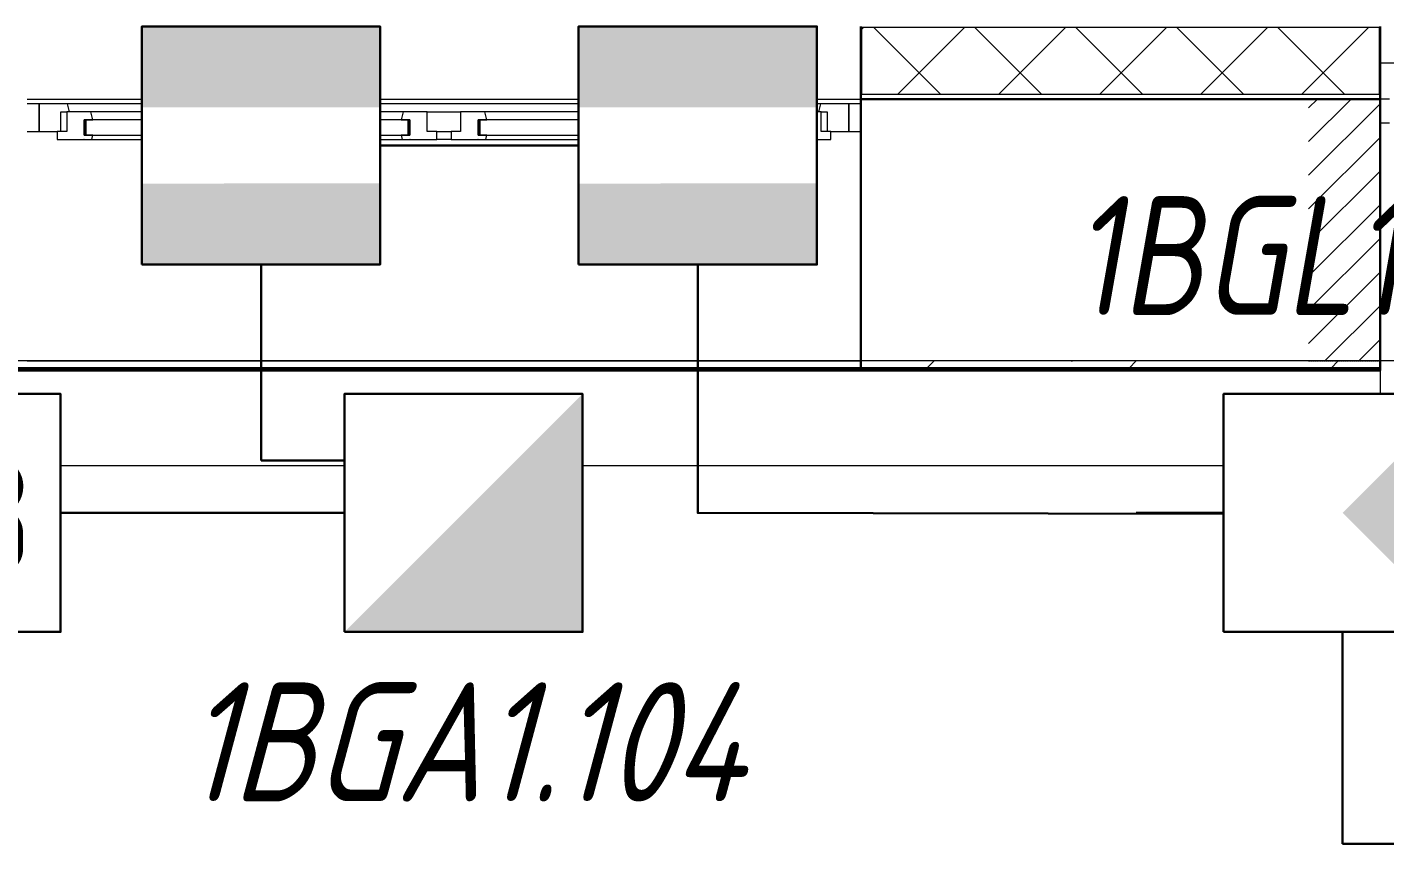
# Model space of a CAD drawing. Header units: millimetres. Extents: x -259793 to 1187961, y -549744 to 43070.
# Drawn here: x -57751 to -54901, y 25842 to 27557 of the extents above; entities that cross this region are included whole.
import ezdxf
from ezdxf.enums import TextEntityAlignment as Align

# ---------------------------------------------------------------- set-up
doc = ezdxf.new("R2010")
doc.units = ezdxf.units.MM
doc.linetypes.add('ADSK_Линия сетки', pattern=[25, 20, -2.5, 0, -2.5])
doc.linetypes.add('ADSK_Штриховая_ш2 п1_5', pattern=[4.5, 3, -1.5])
for name, color, linetype, lineweight in [('_ Окна', 7, 'Continuous', 9), ('RC-Извещатели_охранные', 5, 'Continuous', 30), ('RC-Линии_связи-Адресные', 5, 'Continuous', 30), ('RC-Прочее_оборудование', 5, 'Continuous', 30), ('Двери', 252, 'Continuous', 9), ('Лестницы', 252, 'Continuous', 9), ('лс', 5, 'Continuous', 30), ('Ограждение', 252, 'Continuous', 9), ('Окна', 252, 'Continuous', 9), ('Оси', 252, 'Continuous', 9), ('Стены внутренние', 7, 'Continuous', 18), ('Стены наружные', 7, 'Continuous', 18), ('Стены штриховка', 7, 'Continuous', 9)]:
    doc.layers.add(name, color=color, linetype=linetype, lineweight=lineweight)
doc.layers.add('RC-Позиционные_обозначения', color=7, linetype='Continuous')
doc.styles.add('ISOCPEUR', font='isocpeur.ttf', dxfattribs={"width": 0.9, "height": 350})
doc.styles.add('RubezhCAD', font='', dxfattribs={"oblique": 10})
doc.styles.get("Standard").update_dxf_attribs({"font": ''})
doc.styles.get('RubezhCAD').set_extended_font_data('GOST type A')
doc.styles.get('Standard').set_extended_font_data('GOST type B')

# ---------------------------------------------------------------- blocks, each defined once
blk = doc.blocks.new('RC-UGO-IOZ-02')
at = {"layer": 'RC-Извещатели_охранные'}
blk.add_attdef('PSTN', text='', height=2.5, dxfattribs=at).set_placement((0.977, 2.603), align=Align.BOTTOM_LEFT)
blk.add_wipeout([(2.5, -2.5), (2.5, 2.5), (-2.5, 2.5), (-2.5, -2.5)]).dxf.layer = 'RC-Извещатели_охранные'
blk.add_wipeout([(-2.5, -2.5), (-2.5, 2.5), (2.5, 2.5), (2.5, -2.5)]).dxf.layer = 'RC-Извещатели_охранные'
h = blk.add_hatch(color=256, dxfattribs=at)
h.dxf.hatch_style = 1
h.paths.add_polyline_path([(2.5, -2.5), (2.5, 2.5), (0, 0), (-2.5, -2.5)])
blk.add_lwpolyline([(-2.5, -2.5), (2.5, -2.5), (2.5, 2.5), (-2.5, 2.5)], close=True, dxfattribs=at)
blk = doc.blocks.new('RC-UGO-IOM-02')
at = {"layer": 'RC-Извещатели_охранные'}
blk.add_point((0, 0), dxfattribs=at)
blk.add_attdef('PSTN', text='', height=2.5, dxfattribs=at).set_placement((0.977, 2.603), align=Align.BOTTOM_LEFT)
blk.add_wipeout([(2.5, -2.5), (2.5, 2.5), (-2.5, 2.5), (-2.5, -2.5)]).dxf.layer = 'RC-Извещатели_охранные'
blk.add_wipeout([(-2.5, -2.5), (-2.5, 2.5), (2.5, 2.5), (2.5, -2.5)]).dxf.layer = 'RC-Извещатели_охранные'
h = blk.add_hatch(color=256, dxfattribs=at)
h.dxf.hatch_style = 1
h.paths.add_polyline_path([(2.5, 0.8), (2.5, 2.506), (-2.5, 2.499), (-2.5, 0.8)])
h = blk.add_hatch(color=256, dxfattribs=at)
h.dxf.hatch_style = 1
h.paths.add_polyline_path([(2.5, -2.5), (2.5, -0.794), (-2.5, -0.801), (-2.5, -2.5)])
blk.add_lwpolyline([(-2.5, -2.5), (2.5, -2.5), (2.5, 2.5), (-2.5, 2.5)], close=True, dxfattribs=at)
blk = doc.blocks.new('RC-UGO-IZ-01')
at = {"layer": 'RC-Прочее_оборудование'}
blk.add_point((2.5, 0), dxfattribs=at)
blk.add_attdef('PSTN', text='', height=2.5, dxfattribs=at).set_placement((5.664, 2.581), align=Align.BOTTOM_CENTER)
blk.add_wipeout([(2.493, -2.499), (-2.493, -2.499), (-2.493, 2.499), (2.493, 2.499)]).dxf.layer = 'RC-Прочее_оборудование'
blk.add_wipeout([(-2.493, -2.499), (-2.493, 2.499), (2.493, 2.499), (2.493, -2.499)]).dxf.layer = 'RC-Прочее_оборудование'
blk.add_lwpolyline([(-2.493, 2.499), (2.493, 2.499), (2.493, -2.499), (-2.493, -2.499), (-2.493, 2.499)], close=True, dxfattribs=at)
blk.add_lwpolyline([(-2.493, 2.499), (-2.487, 2.499)], dxfattribs=at)
blk.add_lwpolyline([(-2.493, 2.499), (-2.487, 2.499)], dxfattribs=at)
at = {"layer": 'RC-Прочее_оборудование', "ltscale": 100, "style": 'ISOCPEUR', "width": 0.9}
blk.add_text('ИЗ', height=2.5, dxfattribs=at).set_placement((0.145, -0.085), align=Align.MIDDLE)
blk = doc.blocks.new('RC-UGO-IOPPA-01')
at = {"layer": 'RC-Извещатели_охранные'}
blk.add_attdef('PSTN', text='', height=2.5, dxfattribs=at).set_placement((0.977, 2.603), align=Align.BOTTOM_LEFT)
blk.add_wipeout([(2.5, -2.5), (2.5, 2.5), (-2.5, 2.5), (-2.5, -2.5)]).dxf.layer = 'RC-Извещатели_охранные'
blk.add_wipeout([(-2.5, -2.5), (-2.5, 2.5), (2.5, 2.5), (2.5, -2.5)]).dxf.layer = 'RC-Извещатели_охранные'
h = blk.add_hatch(color=256, dxfattribs=at)
h.dxf.hatch_style = 1
h.paths.add_polyline_path([(2.5, -2.5), (2.5, 2.5), (0, 0)])
blk.add_lwpolyline([(-2.5, -2.5), (2.5, -2.5), (2.5, 2.5), (-2.5, 2.5)], close=True, dxfattribs=at)
blk = doc.blocks.new('1 этаж')
at = {"layer": 'Двери', "lineweight": 18, "true_color": 0x636466}
h = blk.add_hatch(dxfattribs=at)
h.set_pattern_fill('FP_2', color=251, style=0, pattern_type=2)
h.set_pattern_definition([(45, (-54185.8, 27131.27), (-35.3553, 35.3553), [])])
h.paths.add_polyline_path([(-53060.8, 26856.3), (-53060.8, 27406.3), (-53210.8, 27406.3), (-53210.8, 26856.3), (-53133.8, 26856.3)])
h.paths.add_polyline_path([(-54910.8, 26856.3), (-54910.8, 27406.3), (-55060.8, 27406.3), (-55060.8, 26856.3)])
at = {"layer": '_ Окна', "color": 251, "true_color": 0x636466}
for p, q in [((-57725.8, 27396.3), (-57750.8, 27396.3)), ((-57725.8, 27338.3), (-57725.8, 27396.3)), ((-56000.8, 27396.3), (-56025.8, 27396.3)), ((-56025.8, 27396.3), (-56025.8, 27338.3)), ((-57627.8, 27362.3), (-57630.8, 27362.3)), ((-57630.8, 27362.3), (-57630.8, 27330.3)), ((-56950.8, 27362.3), (-57627.8, 27362.3)), ((-57627.8, 27362.3), (-57627.8, 27330.3)), ((-57627.8, 27330.3), (-57627.8, 27362.3)), ((-56950.8, 27330.3), (-56950.8, 27362.3)), ((-56950.8, 27362.3), (-56950.8, 27330.3)), ((-56947.8, 27362.3), (-56950.8, 27362.3)), ((-56947.8, 27330.3), (-56947.8, 27362.3)), ((-56800.8, 27362.3), (-56803.8, 27362.3)), ((-56803.8, 27362.3), (-56803.8, 27330.3)), ((-56123.8, 27362.3), (-56800.8, 27362.3)), ((-56800.8, 27362.3), (-56800.8, 27330.3)), ((-56800.8, 27330.3), (-56800.8, 27362.3)), ((-56123.8, 27330.3), (-56123.8, 27362.3)), ((-56123.8, 27362.3), (-56123.8, 27330.3)), ((-56120.8, 27362.3), (-56123.8, 27362.3)), ((-56120.8, 27330.3), (-56120.8, 27362.3)), ((-57750.8, 27338.3), (-57725.8, 27338.3)), ((-56025.8, 27338.3), (-56000.8, 27338.3)), ((-57630.8, 27330.3), (-57627.8, 27330.3)), ((-57627.8, 27330.3), (-56950.8, 27330.3)), ((-56950.8, 27330.3), (-56947.8, 27330.3)), ((-56803.8, 27330.3), (-56800.8, 27330.3)), ((-56800.8, 27330.3), (-56123.8, 27330.3)), ((-56123.8, 27330.3), (-56120.8, 27330.3))]:
    blk.add_line(p, q, dxfattribs=at)
at = {"layer": '_ Окна', "color": 251, "lineweight": 18, "true_color": 0x636466}
for p, q in [((-57666.4, 27396.3), (-57725.8, 27396.3)), ((-57725.8, 27396.3), (-57725.8, 27338.3)), ((-57661.8, 27379.3), (-57666.4, 27396.3)), ((-56085.2, 27396.3), (-56089.8, 27379.3)), ((-56025.8, 27396.3), (-56085.2, 27396.3)), ((-56025.8, 27338.3), (-56025.8, 27396.3)), ((-57679.8, 27338.3), (-57679.8, 27379.3)), ((-57679.8, 27379.3), (-57667.8, 27379.3)), ((-57667.8, 27379.3), (-57667.8, 27338.3)), ((-57617.4, 27379.3), (-57667.8, 27379.3)), ((-57630.8, 27330.3), (-57630.8, 27362.3)), ((-57630.8, 27362.3), (-57612.8, 27362.3)), ((-57612.8, 27362.3), (-57617.4, 27379.3)), ((-56961.2, 27379.3), (-56965.8, 27362.3)), ((-56965.8, 27362.3), (-56947.8, 27362.3)), ((-56910.8, 27379.3), (-56961.2, 27379.3)), ((-56947.8, 27362.3), (-56947.8, 27330.3)), ((-56910.8, 27338.3), (-56910.8, 27379.3)), ((-56840.8, 27379.3), (-56840.8, 27338.3)), ((-56790.4, 27379.3), (-56840.8, 27379.3)), ((-56803.8, 27330.3), (-56803.8, 27362.3)), ((-56803.8, 27362.3), (-56785.8, 27362.3)), ((-56785.8, 27362.3), (-56790.4, 27379.3)), ((-56134.2, 27379.3), (-56138.8, 27362.3)), ((-56138.8, 27362.3), (-56120.8, 27362.3)), ((-56083.8, 27379.3), (-56134.2, 27379.3)), ((-56120.8, 27362.3), (-56120.8, 27330.3)), ((-56083.8, 27338.3), (-56083.8, 27379.3)), ((-56083.8, 27379.3), (-56071.8, 27379.3)), ((-56071.8, 27379.3), (-56071.8, 27338.3)), ((-57725.8, 27338.3), (-57687.8, 27338.3)), ((-57667.8, 27338.3), (-57687.8, 27338.3)), ((-57687.8, 27338.3), (-57687.8, 27321.3)), ((-56890.8, 27338.3), (-56910.8, 27338.3)), ((-56890.8, 27321.3), (-56890.8, 27338.3)), ((-56840.8, 27338.3), (-56860.8, 27338.3)), ((-56860.8, 27338.3), (-56860.8, 27321.3)), ((-56063.8, 27338.3), (-56083.8, 27338.3)), ((-56063.8, 27321.3), (-56063.8, 27338.3)), ((-56063.8, 27338.3), (-56025.8, 27338.3)), ((-57687.8, 27321.3), (-57631.8, 27321.3)), ((-57631.8, 27321.3), (-57630.8, 27322.3)), ((-57612.8, 27330.3), (-57630.8, 27330.3)), ((-57630.8, 27322.3), (-57629.8, 27321.3)), ((-57629.8, 27321.3), (-57615.2, 27321.3)), ((-57615.2, 27321.3), (-57612.8, 27330.3)), ((-56947.8, 27330.3), (-56965.8, 27330.3)), ((-56965.8, 27330.3), (-56963.4, 27321.3)), ((-56963.4, 27321.3), (-56948.8, 27321.3)), ((-56948.8, 27321.3), (-56947.8, 27322.3)), ((-56947.8, 27322.3), (-56946.8, 27321.3)), ((-56946.8, 27321.3), (-56890.8, 27321.3)), ((-56860.8, 27321.3), (-56804.8, 27321.3)), ((-56804.8, 27321.3), (-56803.8, 27322.3)), ((-56785.8, 27330.3), (-56803.8, 27330.3)), ((-56803.8, 27322.3), (-56802.8, 27321.3)), ((-56802.8, 27321.3), (-56788.2, 27321.3)), ((-56788.2, 27321.3), (-56785.8, 27330.3)), ((-56120.8, 27330.3), (-56138.8, 27330.3)), ((-56138.8, 27330.3), (-56136.4, 27321.3)), ((-56136.4, 27321.3), (-56121.8, 27321.3)), ((-56121.8, 27321.3), (-56120.8, 27322.3)), ((-56120.8, 27322.3), (-56119.8, 27321.3)), ((-56119.8, 27321.3), (-56063.8, 27321.3))]:
    blk.add_line(p, q, dxfattribs=at)
at = {"layer": 'Двери', "color": 251, "linetype": 'ADSK_Штриховая_ш2 п1_5', "true_color": 0x636466}
for p, q in [((-54910.8, 27406.3), (-55060.8, 27406.3)), ((-54910.8, 26856.3), (-54910.8, 27406.3)), ((-55060.8, 26856.3), (-54910.8, 26856.3))]:
    blk.add_line(p, q, dxfattribs=at)
at = {"layer": 'Двери', "color": 251, "true_color": 0x636466}
for p, q in [((-54910.8, 27406.3), (-54910.8, 27356.3)), ((-54890.8, 27406.3), (-54910.8, 27406.3)), ((-54910.8, 27356.3), (-54890.8, 27356.3))]:
    blk.add_line(p, q, dxfattribs=at)
at = {"layer": 'Лестницы', "color": 251, "true_color": 0x636466}
blk.add_line((-54910.8, 27482.3), (-54818.8, 27482.3), dxfattribs=at)
at = {"layer": 'Ограждение', "color": 251, "true_color": 0x636466}
for p, q in [((-57750.8, 26856.3), (-56000.8, 26856.3)), ((-54910.8, 26836.3), (-54910.8, 26636.3)), ((-54910.8, 26636.3), (-58440.8, 26636.3))]:
    blk.add_line(p, q, dxfattribs=at)
at = {"layer": 'Окна', "color": 251, "true_color": 0x636466}
for p, q in [((-56085.2, 27396.3), (-57666.4, 27396.3)), ((-56961.2, 27379.3), (-57617.4, 27379.3)), ((-56910.8, 27379.3), (-56840.8, 27379.3)), ((-56134.2, 27379.3), (-56790.4, 27379.3)), ((-56890.8, 27338.3), (-56860.8, 27338.3)), ((-57631.8, 27321.3), (-57629.8, 27321.3)), ((-57615.2, 27321.3), (-56963.4, 27321.3)), ((-56948.8, 27321.3), (-56946.8, 27321.3)), ((-56860.8, 27321.3), (-56890.8, 27321.3)), ((-56804.8, 27321.3), (-56802.8, 27321.3)), ((-56788.2, 27321.3), (-56136.4, 27321.3)), ((-56121.8, 27321.3), (-56119.8, 27321.3))]:
    blk.add_line(p, q, dxfattribs=at)
at = {"layer": 'Оси', "color": 251, "linetype": 'ADSK_Линия сетки', "ltscale": 100, "true_color": 0x636466}
blk.add_line((-805.8, 26856.3), (-72528.1, 26856.3), dxfattribs=at)
at = {"layer": 'Стены внутренние', "color": 251, "lineweight": 30, "true_color": 0x636466}
for p, q in [((-56000.8, 27558.3), (-56000.8, 27416.3)), ((-54910.8, 27416.3), (-54910.8, 27558.3)), ((-54910.8, 27406.3), (-56000.8, 27406.3)), ((-56000.8, 27406.3), (-56000.8, 26856.3)), ((-54910.8, 26856.3), (-54910.8, 27406.3))]:
    blk.add_line(p, q, dxfattribs=at)
at = {"layer": 'Стены внутренние', "color": 251, "linetype": 'Continuous', "lineweight": 9, "true_color": 0x636466}
for p, q in [((-55998.8, 27553), (-55995.5, 27556.3)), ((-55833.8, 27416.3), (-55973.8, 27556.3)), ((-55923.4, 27416.3), (-55783.4, 27556.3)), ((-55621.7, 27416.3), (-55761.7, 27556.3)), ((-55711.2, 27416.3), (-55571.2, 27556.3)), ((-55409.6, 27416.3), (-55549.6, 27556.3)), ((-55499.1, 27416.3), (-55359.1, 27556.3)), ((-55197.5, 27416.3), (-55337.5, 27556.3)), ((-55287, 27416.3), (-55147, 27556.3)), ((-54985.3, 27416.3), (-55125.3, 27556.3)), ((-55074.8, 27416.3), (-54934.8, 27556.3)), ((-54912.8, 27555.9), (-54913.2, 27556.3))]:
    blk.add_line(p, q, dxfattribs=at)
at = {"layer": 'Стены внутренние', "color": 251, "true_color": 0x636466}
for p, q in [((-57750.8, 27406.3), (-56000.8, 27406.3)), ((-53210.8, 26856.3), (-56000.8, 26856.3))]:
    blk.add_line(p, q, dxfattribs=at)
at = {"layer": 'Стены наружные', "color": 251, "lineweight": 30, "true_color": 0x636466}
for p, q in [((-56000.8, 27416.3), (-56000.8, 27406.3)), ((-54910.8, 27406.3), (-54910.8, 27416.3)), ((-56000.8, 26856.3), (-56000.8, 26841.3)), ((-54910.8, 26836.3), (-54910.8, 26856.3)), ((-54910.8, 26841.3), (-58440.8, 26841.3)), ((-58440.8, 26836.3), (-54910.8, 26836.3))]:
    blk.add_line(p, q, dxfattribs=at)
at = {"layer": 'Стены наружные', "color": 251, "true_color": 0x636466}
blk.add_line((-54910.8, 26856.3), (-56000.8, 26856.3), dxfattribs=at)
at = {"layer": 'Стены наружные', "color": 251, "linetype": 'Continuous', "lineweight": 9, "true_color": 0x636466}
for p, q in [((-55862, 26841.3), (-55847, 26856.3)), ((-55437.7, 26841.3), (-55422.7, 26856.3)), ((-55013.5, 26841.3), (-54998.5, 26856.3))]:
    blk.add_line(p, q, dxfattribs=at)
at = {"layer": 'Стены штриховка', "color": 251, "true_color": 0x636466}
for p, q in [((-54912.8, 27556.3), (-55998.8, 27556.3)), ((-55998.8, 27416.3), (-55998.8, 27556.3)), ((-54912.8, 27556.3), (-54912.8, 27416.3)), ((-56000.8, 27416.3), (-54910.8, 27416.3))]:
    blk.add_line(p, q, dxfattribs=at)

msp = doc.modelspace()

# ---------------------------------------------------------------- linework, layer by layer
at = {"layer": 'RC-Линии_связи-Адресные'}
for p in [(-54989.45958, 26287.23107), (-54380.61587, 25842.37508)]:
    msp.add_line(p, (-54989.45958, 25842.37508), dxfattribs=at)
at = {"layer": 'лс'}
msp.add_line((-55422.89549, 26537.23107), (-55239.45958, 26537.23107), dxfattribs=at)

# ---------------------------------------------------------------- block references
msp.add_blockref('1 этаж', (0, 0))

# ---------------------------------------------------------------- next in the draw order: block references
at = {"layer": 'RC-Извещатели_охранные', "color": 1, "ltscale": 0.01}
ref = msp.add_blockref('RC-UGO-IOM-02', (-57259.87816, 27308.8213), dxfattribs=dict(at, xscale=100, yscale=100, zscale=100))
ref.add_attrib('PSTN', '1BGB1.105', dxfattribs={"layer": 'RC-Позиционные_обозначения', "height": 250, "style": 'RubezhCAD', "oblique": 15}).set_placement((-57440.21363, 27629.7866), align=Align.BOTTOM_CENTER)
ref = msp.add_blockref('RC-UGO-IOM-02', (-56343.11287, 27308.8213), dxfattribs=dict(at, xscale=100, yscale=100, zscale=100))
ref.add_attrib('PSTN', '1BGB1.106', dxfattribs={"layer": 'RC-Позиционные_обозначения', "height": 250, "style": 'RubezhCAD', "oblique": 15}).set_placement((-56165.21354, 27629.7866), align=Align.BOTTOM_CENTER)
ref = msp.add_blockref('RC-UGO-IOZ-02', (-56834.80155, 26537.23107), dxfattribs=dict(at, xscale=100, yscale=100, zscale=100))
ref.add_attrib('PSTN', '1BGA1.104', dxfattribs={"layer": 'RC-Позиционные_обозначения', "height": 250, "style": 'RubezhCAD', "oblique": 15}).set_placement((-56834.80155, 25856.51229), align=Align.BOTTOM_CENTER)
at = {"layer": 'RC-Прочее_оборудование', "color": 1, "ltscale": 0.01}
ref = msp.add_blockref('RC-UGO-IZ-01', (-57929.99858, 26537.23107), dxfattribs=dict(at, xscale=100, yscale=100, zscale=100))
ref.add_attrib('PSTN', '1A1.103', (-59149.80155, 26436.28064), dxfattribs={"layer": 'RC-Позиционные_обозначения', "height": 250, "style": 'RubezhCAD', "oblique": 15})

# ---------------------------------------------------------------- next in the draw order: linework, layer by layer
at = {"layer": 'лс'}
for p, q in [((-57009.87816, 27308.8213), (-56593.11287, 27308.8213)), ((-57259.87816, 26647.48362), (-57259.87816, 27058.8213)), ((-57084.80155, 26647.48362), (-57259.87816, 26647.48362)), ((-57679.99858, 26537.23107), (-57084.80155, 26537.23107))]:
    msp.add_line(p, q, dxfattribs=at)
msp.add_lwpolyline([(-56343.11287, 27058.8213), (-56343.11287, 26537.23107), (-55239.45958, 26535.23752)], dxfattribs=at)

# ---------------------------------------------------------------- next in the draw order: block references
at = {"layer": 'RC-Извещатели_охранные'}
ref = msp.add_blockref('RC-UGO-IOPPA-01', (-54989.45958, 26537.23107), dxfattribs=dict(at, xscale=100, yscale=100, zscale=100))
ref.add_attrib('PSTN', '1BGL1.107', dxfattribs={"layer": 'RC-Позиционные_обозначения', "height": 250, "style": 'RubezhCAD', "oblique": 10}).set_placement((-54989.45958, 26877.55293), align=Align.BOTTOM_CENTER)

doc.saveas('drawing.dxf')
